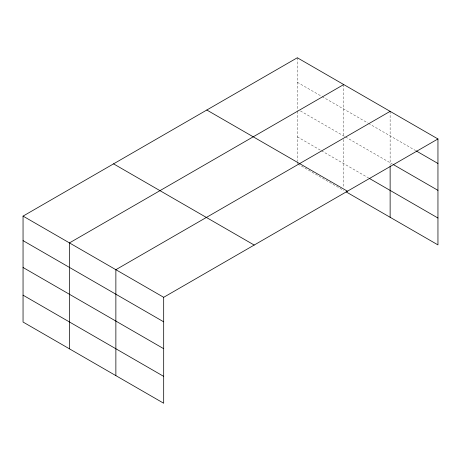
<?xml version="1.0" encoding="UTF-8"?>
<svg xmlns="http://www.w3.org/2000/svg" width="461" height="461" viewBox="0 0 461 461"><rect width="100%" height="100%" fill="white"/><g stroke="black" fill="none" stroke-linecap="round" stroke-linejoin="round"><path stroke-width="0.35" stroke-dasharray="2.31 1.73" d="M297.316 82.283L321.45 96.216M322.066 96.574L367.861 123.012M368.477 123.369L415.597 150.568M300.411 110.934L344.966 136.658M345.583 137.015L392.616 164.174M297.316 136.831L320.833 150.407M321.45 150.764L368.477 177.911M297.939 164.053L343.727 190.491M390.133 111.349L390.133 165.574M343.727 84.559L343.727 135.943M343.727 139.493L343.727 187.662M297.316 57.763L297.316 110.571M297.316 111.28L297.316 160.866M297.316 161.575L297.316 163.695"/><path stroke-width="0.69" d="M23.05 216.111L163.684 297.305L163.684 403.237L23.05 322.043L23.05 216.111L297.316 57.763L437.95 138.957L437.95 244.889L346.199 191.92M343.727 84.559L69.461 242.907L69.461 348.839M390.133 111.349L115.867 269.697L115.867 375.629M163.684 297.305L437.95 138.957M416.214 150.926L437.95 163.476M393.239 164.531L437.95 190.341M369.094 178.269L437.95 218.024M206.81 110.018L347.444 191.211M113.556 163.857L254.19 245.05M23.05 240.63L163.684 321.824M23.05 267.495L163.684 348.689M23.05 295.178L163.684 376.372M390.133 166.288L390.133 217.287"/></g></svg>
